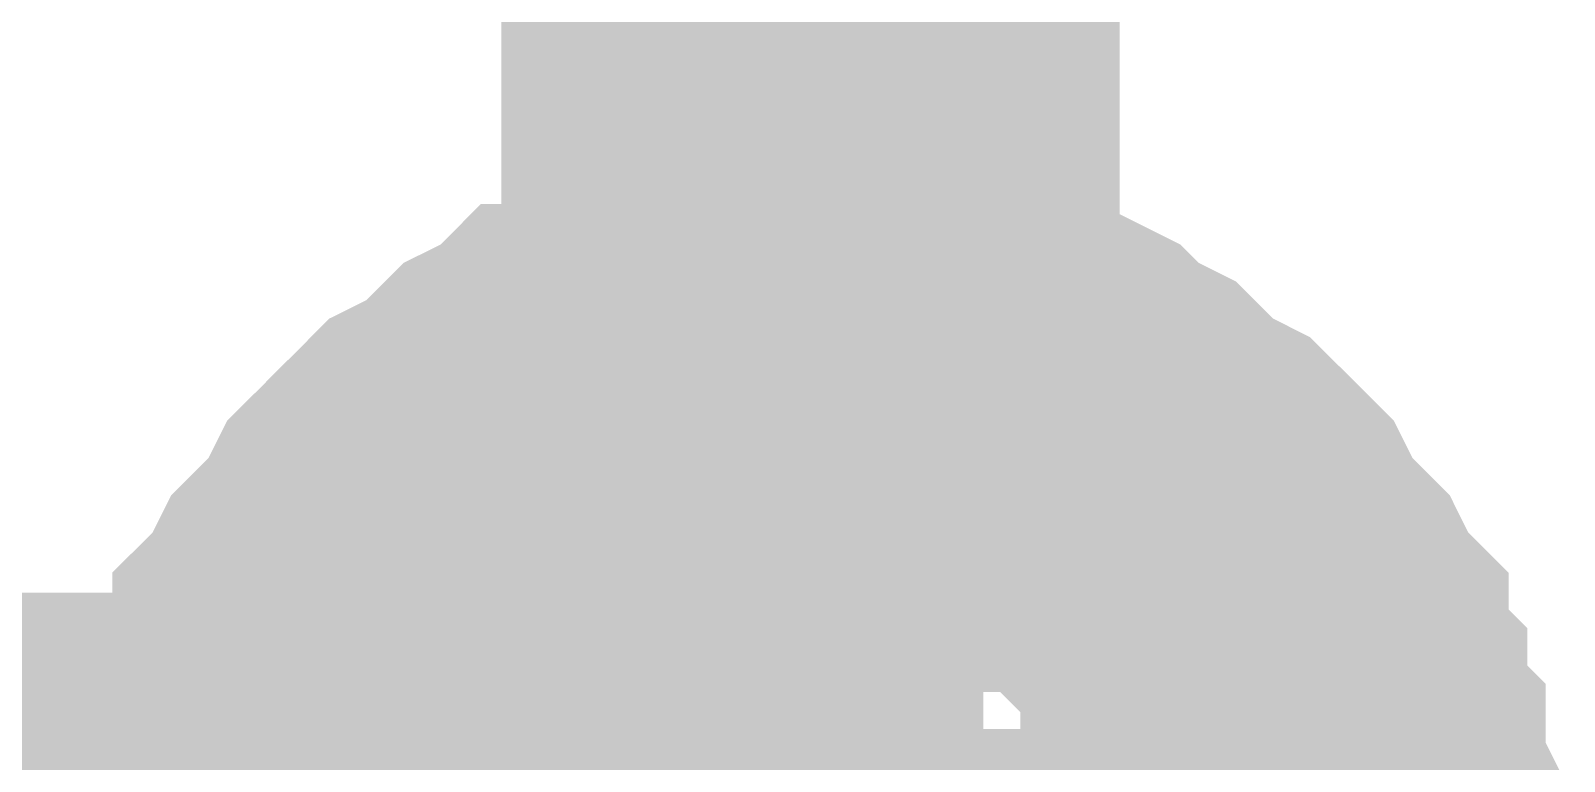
# Model space of a CAD drawing. Header units: inches. Extents: x 0 to 841, y 0 to 594.
# Drawn here: x 494.07 to 495.928, y 217.665 to 218.551 of the extents above; entities that cross this region are included whole.
import ezdxf

# ---------------------------------------------------------------- set-up
doc = ezdxf.new("R2010")
doc.units = ezdxf.units.IN
doc.layers.add('Sheet', color=255, linetype='Continuous')

msp = doc.modelspace()

# ---------------------------------------------------------------- linework, layer by layer
at = {"layer": 'Sheet'}
for points in [[(495.015, 212.4862, 0.7493, 0.7493, 0), (495.015, 217.4946, 0.7493, 0.7493, 0), (495.015, 222.4805, 0.7493, 0.7493, 0), (495.015, 227.4889, 0.7493, 0.7493, 0)], [(494.2514, 217.4946, 0.2997, 0.2997, 0), (494.2514, 217.5395, 0.2997, 0.2997, 0), (494.2514, 217.5844, 0.2997, 0.2997, 0), (494.2514, 217.6069, 0.2997, 0.2997, 0), (494.2739, 217.6518, 0.2997, 0.2997, 0), (494.2739, 217.6967, 0.2997, 0.2997, 0), (494.2964, 217.7191, 0.2997, 0.2997, 0), (494.2964, 217.7641, 0.2997, 0.2997, 0), (494.3188, 217.7865, 0.2997, 0.2997, 0), (494.3188, 217.8314, 0.2997, 0.2997, 0), (494.3413, 217.8539, 0.2997, 0.2997, 0), (494.3637, 217.8988, 0.2997, 0.2997, 0), (494.3862, 217.9213, 0.2997, 0.2997, 0), (494.4086, 217.9437, 0.2997, 0.2997, 0), (494.4311, 217.9887, 0.2997, 0.2997, 0), (494.4536, 218.0111, 0.2997, 0.2997, 0), (494.476, 218.0336, 0.2997, 0.2997, 0), (494.4985, 218.056, 0.2997, 0.2997, 0), (494.5209, 218.0785, 0.2997, 0.2997, 0), (494.5659, 218.101, 0.2997, 0.2997, 0), (494.5883, 218.1234, 0.2997, 0.2997, 0), (494.6108, 218.1459, 0.2997, 0.2997, 0), (494.6557, 218.1683, 0.2997, 0.2997, 0), (494.6781, 218.1908, 0.2997, 0.2997, 0), (494.7231, 218.1908, 0.2997, 0.2997, 0), (494.7455, 218.2132, 0.2997, 0.2997, 0), (494.7904, 218.2132, 0.2997, 0.2997, 0), (494.8129, 218.2357, 0.2997, 0.2997, 0), (494.8578, 218.2357, 0.2997, 0.2997, 0), (494.9027, 218.2582, 0.2997, 0.2997, 0), (494.9252, 218.2582, 0.2997, 0.2997, 0), (494.9701, 218.2582, 0.2997, 0.2997, 0), (495.015, 218.2582, 0.2997, 0.2997, 0)], [(494.2514, 217.4946, 0.2997, 0.2997, 0), (494.2514, 217.5395, 0.2997, 0.2997, 0), (494.2514, 217.5844, 0.2997, 0.2997, 0), (494.2514, 217.6069, 0.2997, 0.2997, 0), (494.2739, 217.6518, 0.2997, 0.2997, 0), (494.2739, 217.6967, 0.2997, 0.2997, 0), (494.2964, 217.7191, 0.2997, 0.2997, 0), (494.2964, 217.7641, 0.2997, 0.2997, 0), (494.3188, 217.7865, 0.2997, 0.2997, 0), (494.3188, 217.8314, 0.2997, 0.2997, 0), (494.3413, 217.8539, 0.2997, 0.2997, 0), (494.3637, 217.8988, 0.2997, 0.2997, 0), (494.3862, 217.9213, 0.2997, 0.2997, 0), (494.4086, 217.9437, 0.2997, 0.2997, 0), (494.4311, 217.9887, 0.2997, 0.2997, 0), (494.4536, 218.0111, 0.2997, 0.2997, 0), (494.476, 218.0336, 0.2997, 0.2997, 0), (494.4985, 218.056, 0.2997, 0.2997, 0), (494.5209, 218.0785, 0.2997, 0.2997, 0), (494.5659, 218.101, 0.2997, 0.2997, 0), (494.5883, 218.1234, 0.2997, 0.2997, 0), (494.6108, 218.1459, 0.2997, 0.2997, 0), (494.6557, 218.1683, 0.2997, 0.2997, 0), (494.6781, 218.1908, 0.2997, 0.2997, 0), (494.7231, 218.1908, 0.2997, 0.2997, 0), (494.7455, 218.2132, 0.2997, 0.2997, 0), (494.7904, 218.2132, 0.2997, 0.2997, 0), (494.8129, 218.2357, 0.2997, 0.2997, 0), (494.8578, 218.2357, 0.2997, 0.2997, 0), (494.9027, 218.2582, 0.2997, 0.2997, 0), (494.9252, 218.2582, 0.2997, 0.2997, 0), (494.9701, 218.2582, 0.2997, 0.2997, 0), (495.015, 218.2582, 0.2997, 0.2997, 0)], [(494.2514, 217.4946, 0.2997, 0.2997, 0), (494.2514, 217.5395, 0.2997, 0.2997, 0), (494.2514, 217.5844, 0.2997, 0.2997, 0), (494.2514, 217.6069, 0.2997, 0.2997, 0), (494.2739, 217.6518, 0.2997, 0.2997, 0), (494.2739, 217.6967, 0.2997, 0.2997, 0), (494.2964, 217.7191, 0.2997, 0.2997, 0), (494.2964, 217.7641, 0.2997, 0.2997, 0), (494.3188, 217.7865, 0.2997, 0.2997, 0), (494.3188, 217.8314, 0.2997, 0.2997, 0), (494.3413, 217.8539, 0.2997, 0.2997, 0), (494.3637, 217.8988, 0.2997, 0.2997, 0), (494.3862, 217.9213, 0.2997, 0.2997, 0), (494.4086, 217.9437, 0.2997, 0.2997, 0), (494.4311, 217.9887, 0.2997, 0.2997, 0), (494.4536, 218.0111, 0.2997, 0.2997, 0), (494.476, 218.0336, 0.2997, 0.2997, 0), (494.4985, 218.056, 0.2997, 0.2997, 0), (494.5209, 218.0785, 0.2997, 0.2997, 0), (494.5659, 218.101, 0.2997, 0.2997, 0), (494.5883, 218.1234, 0.2997, 0.2997, 0), (494.6108, 218.1459, 0.2997, 0.2997, 0), (494.6557, 218.1683, 0.2997, 0.2997, 0), (494.6781, 218.1908, 0.2997, 0.2997, 0), (494.7231, 218.1908, 0.2997, 0.2997, 0), (494.7455, 218.2132, 0.2997, 0.2997, 0), (494.7904, 218.2132, 0.2997, 0.2997, 0), (494.8129, 218.2357, 0.2997, 0.2997, 0), (494.8578, 218.2357, 0.2997, 0.2997, 0), (494.9027, 218.2582, 0.2997, 0.2997, 0), (494.9252, 218.2582, 0.2997, 0.2997, 0), (494.9701, 218.2582, 0.2997, 0.2997, 0), (495.015, 218.2582, 0.2997, 0.2997, 0)], [(495.015, 218.2582, 0.2997, 0.2997, 0), (495.015, 218.2582, 0.2997, 0.2997, 0)], [(495.015, 218.2582, 0.2997, 0.2997, 0), (495.0599, 218.2582, 0.2997, 0.2997, 0), (495.0824, 218.2582, 0.2997, 0.2997, 0), (495.1273, 218.2582, 0.2997, 0.2997, 0), (495.1722, 218.2357, 0.2997, 0.2997, 0), (495.1947, 218.2357, 0.2997, 0.2997, 0), (495.2396, 218.2132, 0.2997, 0.2997, 0), (495.262, 218.2132, 0.2997, 0.2997, 0), (495.307, 218.1908, 0.2997, 0.2997, 0), (495.3294, 218.1908, 0.2997, 0.2997, 0), (495.3743, 218.1683, 0.2997, 0.2997, 0), (495.3968, 218.1459, 0.2997, 0.2997, 0), (495.4417, 218.1234, 0.2997, 0.2997, 0), (495.4642, 218.101, 0.2997, 0.2997, 0), (495.4866, 218.0785, 0.2997, 0.2997, 0), (495.5315, 218.056, 0.2997, 0.2997, 0), (495.554, 218.0336, 0.2997, 0.2997, 0), (495.5765, 218.0111, 0.2997, 0.2997, 0), (495.5989, 217.9887, 0.2997, 0.2997, 0), (495.6214, 217.9437, 0.2997, 0.2997, 0), (495.6438, 217.9213, 0.2997, 0.2997, 0), (495.6663, 217.8988, 0.2997, 0.2997, 0), (495.6887, 217.8539, 0.2997, 0.2997, 0), (495.7112, 217.8314, 0.2997, 0.2997, 0), (495.7112, 217.7865, 0.2997, 0.2997, 0), (495.7337, 217.7641, 0.2997, 0.2997, 0), (495.7337, 217.7191, 0.2997, 0.2997, 0), (495.7561, 217.6967, 0.2997, 0.2997, 0), (495.7561, 217.6518, 0.2997, 0.2997, 0), (495.7786, 217.6069, 0.2997, 0.2997, 0), (495.7786, 217.5844, 0.2997, 0.2997, 0), (495.7786, 217.5395, 0.2997, 0.2997, 0), (495.7786, 217.4946, 0.2997, 0.2997, 0)], [(495.015, 218.2582, 0.2997, 0.2997, 0), (495.015, 218.2582, 0.2997, 0.2997, 0)], [(495.015, 218.2582, 0.2997, 0.2997, 0), (495.0599, 218.2582, 0.2997, 0.2997, 0), (495.0824, 218.2582, 0.2997, 0.2997, 0), (495.1273, 218.2582, 0.2997, 0.2997, 0), (495.1722, 218.2357, 0.2997, 0.2997, 0), (495.1947, 218.2357, 0.2997, 0.2997, 0), (495.2396, 218.2132, 0.2997, 0.2997, 0), (495.262, 218.2132, 0.2997, 0.2997, 0), (495.307, 218.1908, 0.2997, 0.2997, 0), (495.3294, 218.1908, 0.2997, 0.2997, 0), (495.3743, 218.1683, 0.2997, 0.2997, 0), (495.3968, 218.1459, 0.2997, 0.2997, 0), (495.4417, 218.1234, 0.2997, 0.2997, 0), (495.4642, 218.101, 0.2997, 0.2997, 0), (495.4866, 218.0785, 0.2997, 0.2997, 0), (495.5315, 218.056, 0.2997, 0.2997, 0), (495.554, 218.0336, 0.2997, 0.2997, 0), (495.5765, 218.0111, 0.2997, 0.2997, 0), (495.5989, 217.9887, 0.2997, 0.2997, 0), (495.6214, 217.9437, 0.2997, 0.2997, 0), (495.6438, 217.9213, 0.2997, 0.2997, 0), (495.6663, 217.8988, 0.2997, 0.2997, 0), (495.6887, 217.8539, 0.2997, 0.2997, 0), (495.7112, 217.8314, 0.2997, 0.2997, 0), (495.7112, 217.7865, 0.2997, 0.2997, 0), (495.7337, 217.7641, 0.2997, 0.2997, 0), (495.7337, 217.7191, 0.2997, 0.2997, 0), (495.7561, 217.6967, 0.2997, 0.2997, 0), (495.7561, 217.6518, 0.2997, 0.2997, 0), (495.7786, 217.6069, 0.2997, 0.2997, 0), (495.7786, 217.5844, 0.2997, 0.2997, 0), (495.7786, 217.5395, 0.2997, 0.2997, 0), (495.7786, 217.4946, 0.2997, 0.2997, 0)], [(495.015, 218.2582, 0.2997, 0.2997, 0), (495.015, 218.2582, 0.2997, 0.2997, 0)], [(495.015, 218.2582, 0.2997, 0.2997, 0), (495.0599, 218.2582, 0.2997, 0.2997, 0), (495.0824, 218.2582, 0.2997, 0.2997, 0), (495.1273, 218.2582, 0.2997, 0.2997, 0), (495.1722, 218.2357, 0.2997, 0.2997, 0), (495.1947, 218.2357, 0.2997, 0.2997, 0), (495.2396, 218.2132, 0.2997, 0.2997, 0), (495.262, 218.2132, 0.2997, 0.2997, 0), (495.307, 218.1908, 0.2997, 0.2997, 0), (495.3294, 218.1908, 0.2997, 0.2997, 0), (495.3743, 218.1683, 0.2997, 0.2997, 0), (495.3968, 218.1459, 0.2997, 0.2997, 0), (495.4417, 218.1234, 0.2997, 0.2997, 0), (495.4642, 218.101, 0.2997, 0.2997, 0), (495.4866, 218.0785, 0.2997, 0.2997, 0), (495.5315, 218.056, 0.2997, 0.2997, 0), (495.554, 218.0336, 0.2997, 0.2997, 0), (495.5765, 218.0111, 0.2997, 0.2997, 0), (495.5989, 217.9887, 0.2997, 0.2997, 0), (495.6214, 217.9437, 0.2997, 0.2997, 0), (495.6438, 217.9213, 0.2997, 0.2997, 0), (495.6663, 217.8988, 0.2997, 0.2997, 0), (495.6887, 217.8539, 0.2997, 0.2997, 0), (495.7112, 217.8314, 0.2997, 0.2997, 0), (495.7112, 217.7865, 0.2997, 0.2997, 0), (495.7337, 217.7641, 0.2997, 0.2997, 0), (495.7337, 217.7191, 0.2997, 0.2997, 0), (495.7561, 217.6967, 0.2997, 0.2997, 0), (495.7561, 217.6518, 0.2997, 0.2997, 0), (495.7786, 217.6069, 0.2997, 0.2997, 0), (495.7786, 217.5844, 0.2997, 0.2997, 0), (495.7786, 217.5395, 0.2997, 0.2997, 0), (495.7786, 217.4946, 0.2997, 0.2997, 0)], [(494.2514, 217.6069, 0.0991, 0.0991, 0), (494.2739, 217.6518, 0.0991, 0.0991, 0), (494.2739, 217.6967, 0.0991, 0.0991, 0), (494.2964, 217.7191, 0.0991, 0.0991, 0), (494.2964, 217.7641, 0.0991, 0.0991, 0), (494.3188, 217.7865, 0.0991, 0.0991, 0), (494.3188, 217.8314, 0.0991, 0.0991, 0), (494.3413, 217.8539, 0.0991, 0.0991, 0), (494.3637, 217.8988, 0.0991, 0.0991, 0), (494.3862, 217.9213, 0.0991, 0.0991, 0), (494.4086, 217.9437, 0.0991, 0.0991, 0), (494.4311, 217.9887, 0.0991, 0.0991, 0), (494.4536, 218.0111, 0.0991, 0.0991, 0), (494.476, 218.0336, 0.0991, 0.0991, 0), (494.4985, 218.056, 0.0991, 0.0991, 0), (494.5209, 218.0785, 0.0991, 0.0991, 0), (494.5659, 218.101, 0.0991, 0.0991, 0), (494.5883, 218.1234, 0.0991, 0.0991, 0), (494.6108, 218.1459, 0.0991, 0.0991, 0), (494.6557, 218.1683, 0.0991, 0.0991, 0), (494.6781, 218.1908, 0.0991, 0.0991, 0), (494.7231, 218.1908, 0.0991, 0.0991, 0), (494.7455, 218.2132, 0.0991, 0.0991, 0), (494.7904, 218.2132, 0.0991, 0.0991, 0), (494.8129, 218.2357, 0.0991, 0.0991, 0), (494.8578, 218.2357, 0.0991, 0.0991, 0), (494.9027, 218.2582, 0.0991, 0.0991, 0), (494.9252, 218.2582, 0.0991, 0.0991, 0), (494.9701, 218.2582, 0.0991, 0.0991, 0), (495.015, 218.2582, 0.0991, 0.0991, 0)], [(494.2514, 217.6069, 0.0991, 0.0991, 0), (494.2739, 217.6518, 0.0991, 0.0991, 0), (494.2739, 217.6967, 0.0991, 0.0991, 0), (494.2964, 217.7191, 0.0991, 0.0991, 0), (494.2964, 217.7641, 0.0991, 0.0991, 0), (494.3188, 217.7865, 0.0991, 0.0991, 0), (494.3188, 217.8314, 0.0991, 0.0991, 0), (494.3413, 217.8539, 0.0991, 0.0991, 0), (494.3637, 217.8988, 0.0991, 0.0991, 0), (494.3862, 217.9213, 0.0991, 0.0991, 0), (494.4086, 217.9437, 0.0991, 0.0991, 0), (494.4311, 217.9887, 0.0991, 0.0991, 0), (494.4536, 218.0111, 0.0991, 0.0991, 0), (494.476, 218.0336, 0.0991, 0.0991, 0), (494.4985, 218.056, 0.0991, 0.0991, 0), (494.5209, 218.0785, 0.0991, 0.0991, 0), (494.5659, 218.101, 0.0991, 0.0991, 0), (494.5883, 218.1234, 0.0991, 0.0991, 0), (494.6108, 218.1459, 0.0991, 0.0991, 0), (494.6557, 218.1683, 0.0991, 0.0991, 0), (494.6781, 218.1908, 0.0991, 0.0991, 0), (494.7231, 218.1908, 0.0991, 0.0991, 0), (494.7455, 218.2132, 0.0991, 0.0991, 0), (494.7904, 218.2132, 0.0991, 0.0991, 0), (494.8129, 218.2357, 0.0991, 0.0991, 0), (494.8578, 218.2357, 0.0991, 0.0991, 0), (494.9027, 218.2582, 0.0991, 0.0991, 0), (494.9252, 218.2582, 0.0991, 0.0991, 0), (494.9701, 218.2582, 0.0991, 0.0991, 0), (495.015, 218.2582, 0.0991, 0.0991, 0)], [(494.2514, 217.6069, 0.0991, 0.0991, 0), (494.2739, 217.6518, 0.0991, 0.0991, 0), (494.2739, 217.6967, 0.0991, 0.0991, 0), (494.2964, 217.7191, 0.0991, 0.0991, 0), (494.2964, 217.7641, 0.0991, 0.0991, 0), (494.3188, 217.7865, 0.0991, 0.0991, 0), (494.3188, 217.8314, 0.0991, 0.0991, 0), (494.3413, 217.8539, 0.0991, 0.0991, 0), (494.3637, 217.8988, 0.0991, 0.0991, 0), (494.3862, 217.9213, 0.0991, 0.0991, 0), (494.4086, 217.9437, 0.0991, 0.0991, 0), (494.4311, 217.9887, 0.0991, 0.0991, 0), (494.4536, 218.0111, 0.0991, 0.0991, 0), (494.476, 218.0336, 0.0991, 0.0991, 0), (494.4985, 218.056, 0.0991, 0.0991, 0), (494.5209, 218.0785, 0.0991, 0.0991, 0), (494.5659, 218.101, 0.0991, 0.0991, 0), (494.5883, 218.1234, 0.0991, 0.0991, 0), (494.6108, 218.1459, 0.0991, 0.0991, 0), (494.6557, 218.1683, 0.0991, 0.0991, 0), (494.6781, 218.1908, 0.0991, 0.0991, 0), (494.7231, 218.1908, 0.0991, 0.0991, 0), (494.7455, 218.2132, 0.0991, 0.0991, 0), (494.7904, 218.2132, 0.0991, 0.0991, 0), (494.8129, 218.2357, 0.0991, 0.0991, 0), (494.8578, 218.2357, 0.0991, 0.0991, 0), (494.9027, 218.2582, 0.0991, 0.0991, 0), (494.9252, 218.2582, 0.0991, 0.0991, 0), (494.9701, 218.2582, 0.0991, 0.0991, 0), (495.015, 218.2582, 0.0991, 0.0991, 0)], [(495.015, 218.2582, 0.0991, 0.0991, 0), (495.015, 218.2582, 0.0991, 0.0991, 0)], [(495.015, 218.2582, 0.0991, 0.0991, 0), (495.0599, 218.2582, 0.0991, 0.0991, 0), (495.0824, 218.2582, 0.0991, 0.0991, 0), (495.1273, 218.2582, 0.0991, 0.0991, 0), (495.1722, 218.2357, 0.0991, 0.0991, 0), (495.1947, 218.2357, 0.0991, 0.0991, 0), (495.2396, 218.2132, 0.0991, 0.0991, 0), (495.262, 218.2132, 0.0991, 0.0991, 0), (495.307, 218.1908, 0.0991, 0.0991, 0), (495.3294, 218.1908, 0.0991, 0.0991, 0), (495.3743, 218.1683, 0.0991, 0.0991, 0), (495.3968, 218.1459, 0.0991, 0.0991, 0), (495.4417, 218.1234, 0.0991, 0.0991, 0), (495.4642, 218.101, 0.0991, 0.0991, 0), (495.4866, 218.0785, 0.0991, 0.0991, 0), (495.5315, 218.056, 0.0991, 0.0991, 0), (495.554, 218.0336, 0.0991, 0.0991, 0), (495.5765, 218.0111, 0.0991, 0.0991, 0), (495.5989, 217.9887, 0.0991, 0.0991, 0), (495.6214, 217.9437, 0.0991, 0.0991, 0), (495.6438, 217.9213, 0.0991, 0.0991, 0), (495.6663, 217.8988, 0.0991, 0.0991, 0), (495.6887, 217.8539, 0.0991, 0.0991, 0), (495.7112, 217.8314, 0.0991, 0.0991, 0), (495.7112, 217.7865, 0.0991, 0.0991, 0), (495.7337, 217.7641, 0.0991, 0.0991, 0), (495.7337, 217.7191, 0.0991, 0.0991, 0), (495.7561, 217.6967, 0.0991, 0.0991, 0), (495.7561, 217.6518, 0.0991, 0.0991, 0), (495.7786, 217.6069, 0.0991, 0.0991, 0)], [(495.015, 218.2582, 0.0991, 0.0991, 0), (495.015, 218.2582, 0.0991, 0.0991, 0)], [(495.015, 218.2582, 0.0991, 0.0991, 0), (495.0599, 218.2582, 0.0991, 0.0991, 0), (495.0824, 218.2582, 0.0991, 0.0991, 0), (495.1273, 218.2582, 0.0991, 0.0991, 0), (495.1722, 218.2357, 0.0991, 0.0991, 0), (495.1947, 218.2357, 0.0991, 0.0991, 0), (495.2396, 218.2132, 0.0991, 0.0991, 0), (495.262, 218.2132, 0.0991, 0.0991, 0), (495.307, 218.1908, 0.0991, 0.0991, 0), (495.3294, 218.1908, 0.0991, 0.0991, 0), (495.3743, 218.1683, 0.0991, 0.0991, 0), (495.3968, 218.1459, 0.0991, 0.0991, 0), (495.4417, 218.1234, 0.0991, 0.0991, 0), (495.4642, 218.101, 0.0991, 0.0991, 0), (495.4866, 218.0785, 0.0991, 0.0991, 0), (495.5315, 218.056, 0.0991, 0.0991, 0), (495.554, 218.0336, 0.0991, 0.0991, 0), (495.5765, 218.0111, 0.0991, 0.0991, 0), (495.5989, 217.9887, 0.0991, 0.0991, 0), (495.6214, 217.9437, 0.0991, 0.0991, 0), (495.6438, 217.9213, 0.0991, 0.0991, 0), (495.6663, 217.8988, 0.0991, 0.0991, 0), (495.6887, 217.8539, 0.0991, 0.0991, 0), (495.7112, 217.8314, 0.0991, 0.0991, 0), (495.7112, 217.7865, 0.0991, 0.0991, 0), (495.7337, 217.7641, 0.0991, 0.0991, 0), (495.7337, 217.7191, 0.0991, 0.0991, 0), (495.7561, 217.6967, 0.0991, 0.0991, 0), (495.7561, 217.6518, 0.0991, 0.0991, 0), (495.7786, 217.6069, 0.0991, 0.0991, 0)], [(495.015, 218.2582, 0.0991, 0.0991, 0), (495.015, 218.2582, 0.0991, 0.0991, 0)], [(495.015, 218.2582, 0.0991, 0.0991, 0), (495.0599, 218.2582, 0.0991, 0.0991, 0), (495.0824, 218.2582, 0.0991, 0.0991, 0), (495.1273, 218.2582, 0.0991, 0.0991, 0), (495.1722, 218.2357, 0.0991, 0.0991, 0), (495.1947, 218.2357, 0.0991, 0.0991, 0), (495.2396, 218.2132, 0.0991, 0.0991, 0), (495.262, 218.2132, 0.0991, 0.0991, 0), (495.307, 218.1908, 0.0991, 0.0991, 0), (495.3294, 218.1908, 0.0991, 0.0991, 0), (495.3743, 218.1683, 0.0991, 0.0991, 0), (495.3968, 218.1459, 0.0991, 0.0991, 0), (495.4417, 218.1234, 0.0991, 0.0991, 0), (495.4642, 218.101, 0.0991, 0.0991, 0), (495.4866, 218.0785, 0.0991, 0.0991, 0), (495.5315, 218.056, 0.0991, 0.0991, 0), (495.554, 218.0336, 0.0991, 0.0991, 0), (495.5765, 218.0111, 0.0991, 0.0991, 0), (495.5989, 217.9887, 0.0991, 0.0991, 0), (495.6214, 217.9437, 0.0991, 0.0991, 0), (495.6438, 217.9213, 0.0991, 0.0991, 0), (495.6663, 217.8988, 0.0991, 0.0991, 0), (495.6887, 217.8539, 0.0991, 0.0991, 0), (495.7112, 217.8314, 0.0991, 0.0991, 0), (495.7112, 217.7865, 0.0991, 0.0991, 0), (495.7337, 217.7641, 0.0991, 0.0991, 0), (495.7337, 217.7191, 0.0991, 0.0991, 0), (495.7561, 217.6967, 0.0991, 0.0991, 0), (495.7561, 217.6518, 0.0991, 0.0991, 0), (495.7786, 217.6069, 0.0991, 0.0991, 0)], [(494.4985, 217.4946, 0.2997, 0.2997, 0), (494.4985, 217.517, 0.2997, 0.2997, 0), (494.4985, 217.5395, 0.2997, 0.2997, 0), (494.4985, 217.5619, 0.2997, 0.2997, 0), (494.4985, 217.5844, 0.2997, 0.2997, 0), (494.5209, 217.6069, 0.2997, 0.2997, 0), (494.5209, 217.6293, 0.2997, 0.2997, 0), (494.5209, 217.6742, 0.2997, 0.2997, 0), (494.5434, 217.6742, 0.2997, 0.2997, 0), (494.5434, 217.6967, 0.2997, 0.2997, 0), (494.5659, 217.7191, 0.2997, 0.2997, 0), (494.5659, 217.7416, 0.2997, 0.2997, 0), (494.5883, 217.7641, 0.2997, 0.2997, 0), (494.5883, 217.7865, 0.2997, 0.2997, 0), (494.6108, 217.809, 0.2997, 0.2997, 0), (494.6332, 217.8314, 0.2997, 0.2997, 0), (494.6557, 217.8539, 0.2997, 0.2997, 0), (494.6557, 217.8539, 0.2997, 0.2997, 0), (494.6781, 217.8764, 0.2997, 0.2997, 0), (494.7006, 217.8988, 0.2997, 0.2997, 0), (494.7231, 217.8988, 0.2997, 0.2997, 0), (494.7455, 217.9213, 0.2997, 0.2997, 0), (494.768, 217.9213, 0.2997, 0.2997, 0), (494.7904, 217.9437, 0.2997, 0.2997, 0), (494.8129, 217.9437, 0.2997, 0.2997, 0), (494.8353, 217.9662, 0.2997, 0.2997, 0), (494.8578, 217.9662, 0.2997, 0.2997, 0), (494.8803, 217.9662, 0.2997, 0.2997, 0), (494.9027, 217.9887, 0.2997, 0.2997, 0), (494.9252, 217.9887, 0.2997, 0.2997, 0), (494.9701, 217.9887, 0.2997, 0.2997, 0), (494.9925, 217.9887, 0.2997, 0.2997, 0), (495.015, 217.9887, 0.2997, 0.2997, 0)], [(494.4985, 217.4946, 0.2997, 0.2997, 0), (494.4985, 217.517, 0.2997, 0.2997, 0), (494.4985, 217.5395, 0.2997, 0.2997, 0), (494.4985, 217.5619, 0.2997, 0.2997, 0), (494.4985, 217.5844, 0.2997, 0.2997, 0), (494.5209, 217.6069, 0.2997, 0.2997, 0), (494.5209, 217.6293, 0.2997, 0.2997, 0), (494.5209, 217.6742, 0.2997, 0.2997, 0), (494.5434, 217.6742, 0.2997, 0.2997, 0), (494.5434, 217.6967, 0.2997, 0.2997, 0), (494.5659, 217.7191, 0.2997, 0.2997, 0), (494.5659, 217.7416, 0.2997, 0.2997, 0), (494.5883, 217.7641, 0.2997, 0.2997, 0), (494.5883, 217.7865, 0.2997, 0.2997, 0), (494.6108, 217.809, 0.2997, 0.2997, 0), (494.6332, 217.8314, 0.2997, 0.2997, 0), (494.6557, 217.8539, 0.2997, 0.2997, 0), (494.6557, 217.8539, 0.2997, 0.2997, 0), (494.6781, 217.8764, 0.2997, 0.2997, 0), (494.7006, 217.8988, 0.2997, 0.2997, 0), (494.7231, 217.8988, 0.2997, 0.2997, 0), (494.7455, 217.9213, 0.2997, 0.2997, 0), (494.768, 217.9213, 0.2997, 0.2997, 0), (494.7904, 217.9437, 0.2997, 0.2997, 0), (494.8129, 217.9437, 0.2997, 0.2997, 0), (494.8353, 217.9662, 0.2997, 0.2997, 0), (494.8578, 217.9662, 0.2997, 0.2997, 0), (494.8803, 217.9662, 0.2997, 0.2997, 0), (494.9027, 217.9887, 0.2997, 0.2997, 0), (494.9252, 217.9887, 0.2997, 0.2997, 0), (494.9701, 217.9887, 0.2997, 0.2997, 0), (494.9925, 217.9887, 0.2997, 0.2997, 0), (495.015, 217.9887, 0.2997, 0.2997, 0)], [(495.015, 217.9887, 0.2997, 0.2997, 0), (495.015, 217.9887, 0.2997, 0.2997, 0)], [(495.015, 217.9887, 0.2997, 0.2997, 0), (495.0375, 217.9887, 0.2997, 0.2997, 0), (495.0599, 217.9887, 0.2997, 0.2997, 0), (495.0824, 217.9887, 0.2997, 0.2997, 0), (495.1048, 217.9887, 0.2997, 0.2997, 0), (495.1273, 217.9662, 0.2997, 0.2997, 0), (495.1498, 217.9662, 0.2997, 0.2997, 0), (495.1947, 217.9662, 0.2997, 0.2997, 0), (495.1947, 217.9437, 0.2997, 0.2997, 0), (495.2171, 217.9437, 0.2997, 0.2997, 0), (495.2396, 217.9213, 0.2997, 0.2997, 0), (495.262, 217.9213, 0.2997, 0.2997, 0), (495.2845, 217.8988, 0.2997, 0.2997, 0), (495.307, 217.8988, 0.2997, 0.2997, 0), (495.3294, 217.8764, 0.2997, 0.2997, 0), (495.3519, 217.8539, 0.2997, 0.2997, 0), (495.3743, 217.8539, 0.2997, 0.2997, 0), (495.3743, 217.8314, 0.2997, 0.2997, 0), (495.3968, 217.809, 0.2997, 0.2997, 0), (495.4192, 217.7865, 0.2997, 0.2997, 0), (495.4192, 217.7641, 0.2997, 0.2997, 0), (495.4417, 217.7416, 0.2997, 0.2997, 0), (495.4417, 217.7191, 0.2997, 0.2997, 0), (495.4642, 217.6967, 0.2997, 0.2997, 0), (495.4642, 217.6742, 0.2997, 0.2997, 0), (495.4866, 217.6742, 0.2997, 0.2997, 0), (495.4866, 217.6293, 0.2997, 0.2997, 0), (495.4866, 217.6069, 0.2997, 0.2997, 0), (495.5091, 217.5844, 0.2997, 0.2997, 0), (495.5091, 217.5619, 0.2997, 0.2997, 0), (495.5091, 217.5395, 0.2997, 0.2997, 0), (495.5091, 217.517, 0.2997, 0.2997, 0), (495.5091, 217.4946, 0.2997, 0.2997, 0)], [(495.015, 217.9887, 0.2997, 0.2997, 0), (495.015, 217.9887, 0.2997, 0.2997, 0)], [(495.015, 217.9887, 0.2997, 0.2997, 0), (495.0375, 217.9887, 0.2997, 0.2997, 0), (495.0599, 217.9887, 0.2997, 0.2997, 0), (495.0824, 217.9887, 0.2997, 0.2997, 0), (495.1048, 217.9887, 0.2997, 0.2997, 0), (495.1273, 217.9662, 0.2997, 0.2997, 0), (495.1498, 217.9662, 0.2997, 0.2997, 0), (495.1947, 217.9662, 0.2997, 0.2997, 0), (495.1947, 217.9437, 0.2997, 0.2997, 0), (495.2171, 217.9437, 0.2997, 0.2997, 0), (495.2396, 217.9213, 0.2997, 0.2997, 0), (495.262, 217.9213, 0.2997, 0.2997, 0), (495.2845, 217.8988, 0.2997, 0.2997, 0), (495.307, 217.8988, 0.2997, 0.2997, 0), (495.3294, 217.8764, 0.2997, 0.2997, 0), (495.3519, 217.8539, 0.2997, 0.2997, 0), (495.3743, 217.8539, 0.2997, 0.2997, 0), (495.3743, 217.8314, 0.2997, 0.2997, 0), (495.3968, 217.809, 0.2997, 0.2997, 0), (495.4192, 217.7865, 0.2997, 0.2997, 0), (495.4192, 217.7641, 0.2997, 0.2997, 0), (495.4417, 217.7416, 0.2997, 0.2997, 0), (495.4417, 217.7191, 0.2997, 0.2997, 0), (495.4642, 217.6967, 0.2997, 0.2997, 0), (495.4642, 217.6742, 0.2997, 0.2997, 0), (495.4866, 217.6742, 0.2997, 0.2997, 0), (495.4866, 217.6293, 0.2997, 0.2997, 0), (495.4866, 217.6069, 0.2997, 0.2997, 0), (495.5091, 217.5844, 0.2997, 0.2997, 0), (495.5091, 217.5619, 0.2997, 0.2997, 0), (495.5091, 217.5395, 0.2997, 0.2997, 0), (495.5091, 217.517, 0.2997, 0.2997, 0), (495.5091, 217.4946, 0.2997, 0.2997, 0)], [(494.5209, 217.6069, 0.0991, 0.0991, 0), (494.5209, 217.6293, 0.0991, 0.0991, 0), (494.5209, 217.6742, 0.0991, 0.0991, 0), (494.5434, 217.6742, 0.0991, 0.0991, 0), (494.5434, 217.6967, 0.0991, 0.0991, 0), (494.5659, 217.7191, 0.0991, 0.0991, 0), (494.5659, 217.7416, 0.0991, 0.0991, 0), (494.5883, 217.7641, 0.0991, 0.0991, 0), (494.5883, 217.7865, 0.0991, 0.0991, 0), (494.6108, 217.809, 0.0991, 0.0991, 0), (494.6332, 217.8314, 0.0991, 0.0991, 0), (494.6557, 217.8539, 0.0991, 0.0991, 0), (494.6557, 217.8539, 0.0991, 0.0991, 0), (494.6781, 217.8764, 0.0991, 0.0991, 0), (494.7006, 217.8988, 0.0991, 0.0991, 0), (494.7231, 217.8988, 0.0991, 0.0991, 0), (494.7455, 217.9213, 0.0991, 0.0991, 0), (494.768, 217.9213, 0.0991, 0.0991, 0), (494.7904, 217.9437, 0.0991, 0.0991, 0), (494.8129, 217.9437, 0.0991, 0.0991, 0), (494.8353, 217.9662, 0.0991, 0.0991, 0), (494.8578, 217.9662, 0.0991, 0.0991, 0), (494.8803, 217.9662, 0.0991, 0.0991, 0), (494.9027, 217.9887, 0.0991, 0.0991, 0), (494.9252, 217.9887, 0.0991, 0.0991, 0), (494.9701, 217.9887, 0.0991, 0.0991, 0), (494.9925, 217.9887, 0.0991, 0.0991, 0), (495.015, 217.9887, 0.0991, 0.0991, 0)], [(494.5209, 217.6069, 0.0991, 0.0991, 0), (494.5209, 217.6293, 0.0991, 0.0991, 0), (494.5209, 217.6742, 0.0991, 0.0991, 0), (494.5434, 217.6742, 0.0991, 0.0991, 0), (494.5434, 217.6967, 0.0991, 0.0991, 0), (494.5659, 217.7191, 0.0991, 0.0991, 0), (494.5659, 217.7416, 0.0991, 0.0991, 0), (494.5883, 217.7641, 0.0991, 0.0991, 0), (494.5883, 217.7865, 0.0991, 0.0991, 0), (494.6108, 217.809, 0.0991, 0.0991, 0), (494.6332, 217.8314, 0.0991, 0.0991, 0), (494.6557, 217.8539, 0.0991, 0.0991, 0), (494.6557, 217.8539, 0.0991, 0.0991, 0), (494.6781, 217.8764, 0.0991, 0.0991, 0), (494.7006, 217.8988, 0.0991, 0.0991, 0), (494.7231, 217.8988, 0.0991, 0.0991, 0), (494.7455, 217.9213, 0.0991, 0.0991, 0), (494.768, 217.9213, 0.0991, 0.0991, 0), (494.7904, 217.9437, 0.0991, 0.0991, 0), (494.8129, 217.9437, 0.0991, 0.0991, 0), (494.8353, 217.9662, 0.0991, 0.0991, 0), (494.8578, 217.9662, 0.0991, 0.0991, 0), (494.8803, 217.9662, 0.0991, 0.0991, 0), (494.9027, 217.9887, 0.0991, 0.0991, 0), (494.9252, 217.9887, 0.0991, 0.0991, 0), (494.9701, 217.9887, 0.0991, 0.0991, 0), (494.9925, 217.9887, 0.0991, 0.0991, 0), (495.015, 217.9887, 0.0991, 0.0991, 0)], [(495.015, 217.9887, 0.0991, 0.0991, 0), (495.015, 217.9887, 0.0991, 0.0991, 0)], [(495.015, 217.9887, 0.0991, 0.0991, 0), (495.0375, 217.9887, 0.0991, 0.0991, 0), (495.0599, 217.9887, 0.0991, 0.0991, 0), (495.0824, 217.9887, 0.0991, 0.0991, 0), (495.1048, 217.9887, 0.0991, 0.0991, 0), (495.1273, 217.9662, 0.0991, 0.0991, 0), (495.1498, 217.9662, 0.0991, 0.0991, 0), (495.1947, 217.9662, 0.0991, 0.0991, 0), (495.1947, 217.9437, 0.0991, 0.0991, 0), (495.2171, 217.9437, 0.0991, 0.0991, 0), (495.2396, 217.9213, 0.0991, 0.0991, 0), (495.262, 217.9213, 0.0991, 0.0991, 0), (495.2845, 217.8988, 0.0991, 0.0991, 0), (495.307, 217.8988, 0.0991, 0.0991, 0), (495.3294, 217.8764, 0.0991, 0.0991, 0), (495.3519, 217.8539, 0.0991, 0.0991, 0), (495.3743, 217.8539, 0.0991, 0.0991, 0), (495.3743, 217.8314, 0.0991, 0.0991, 0), (495.3968, 217.809, 0.0991, 0.0991, 0), (495.4192, 217.7865, 0.0991, 0.0991, 0), (495.4192, 217.7641, 0.0991, 0.0991, 0), (495.4417, 217.7416, 0.0991, 0.0991, 0), (495.4417, 217.7191, 0.0991, 0.0991, 0), (495.4642, 217.6967, 0.0991, 0.0991, 0), (495.4642, 217.6742, 0.0991, 0.0991, 0), (495.4866, 217.6742, 0.0991, 0.0991, 0), (495.4866, 217.6293, 0.0991, 0.0991, 0), (495.4866, 217.6069, 0.0991, 0.0991, 0)], [(495.015, 217.9887, 0.0991, 0.0991, 0), (495.015, 217.9887, 0.0991, 0.0991, 0)], [(495.015, 217.9887, 0.0991, 0.0991, 0), (495.0375, 217.9887, 0.0991, 0.0991, 0), (495.0599, 217.9887, 0.0991, 0.0991, 0), (495.0824, 217.9887, 0.0991, 0.0991, 0), (495.1048, 217.9887, 0.0991, 0.0991, 0), (495.1273, 217.9662, 0.0991, 0.0991, 0), (495.1498, 217.9662, 0.0991, 0.0991, 0), (495.1947, 217.9662, 0.0991, 0.0991, 0), (495.1947, 217.9437, 0.0991, 0.0991, 0), (495.2171, 217.9437, 0.0991, 0.0991, 0), (495.2396, 217.9213, 0.0991, 0.0991, 0), (495.262, 217.9213, 0.0991, 0.0991, 0), (495.2845, 217.8988, 0.0991, 0.0991, 0), (495.307, 217.8988, 0.0991, 0.0991, 0), (495.3294, 217.8764, 0.0991, 0.0991, 0), (495.3519, 217.8539, 0.0991, 0.0991, 0), (495.3743, 217.8539, 0.0991, 0.0991, 0), (495.3743, 217.8314, 0.0991, 0.0991, 0), (495.3968, 217.809, 0.0991, 0.0991, 0), (495.4192, 217.7865, 0.0991, 0.0991, 0), (495.4192, 217.7641, 0.0991, 0.0991, 0), (495.4417, 217.7416, 0.0991, 0.0991, 0), (495.4417, 217.7191, 0.0991, 0.0991, 0), (495.4642, 217.6967, 0.0991, 0.0991, 0), (495.4642, 217.6742, 0.0991, 0.0991, 0), (495.4866, 217.6742, 0.0991, 0.0991, 0), (495.4866, 217.6293, 0.0991, 0.0991, 0), (495.4866, 217.6069, 0.0991, 0.0991, 0)], [(490.0069, 217.4946, 0.7493, 0.7493, 0), (495.015, 217.4946, 0.7493, 0.7493, 0)]]:
    msp.add_lwpolyline(points, format="xyseb", dxfattribs=at)
msp.add_lwpolyline([(494.746, 217.5, 0.508, 0.508, 1), (495.254, 217.5, 0.508, 0.508, 1)], format="xyseb", close=True, dxfattribs=at)

doc.saveas('drawing.dxf')
